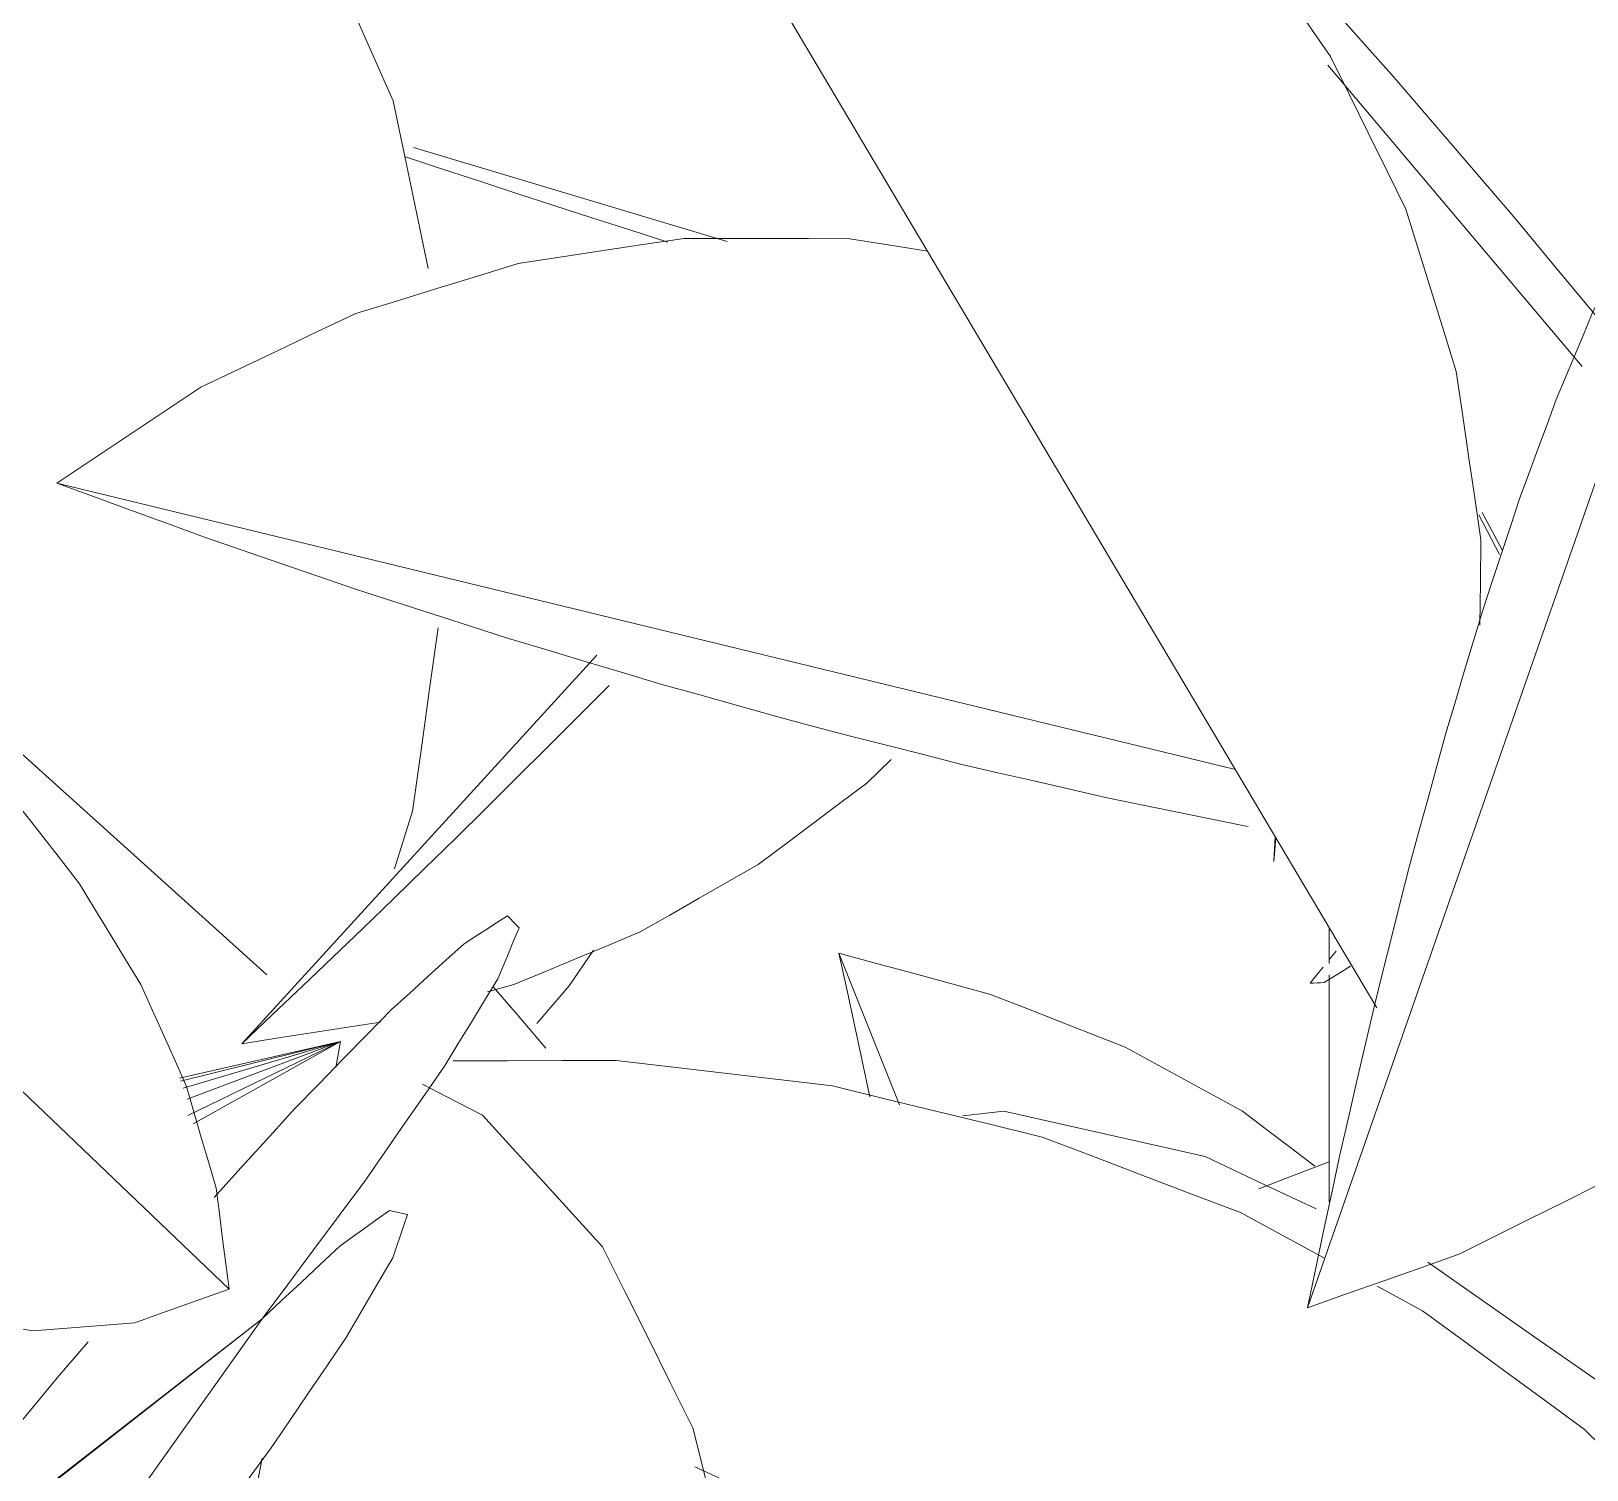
# Model space of a CAD drawing. Header units: metres. Extents: x 13.9 to 26.7, y -0.2 to 3.2.
# Drawn here: x 16.62915 to 16.66762, y 1.76645 to 1.80202 of the extents above; entities that cross this region are included whole.
import ezdxf

# ---------------------------------------------------------------- set-up
doc = ezdxf.new("R2010")
doc.units = ezdxf.units.M
for name, color, linetype, lineweight in [('Importações nas famílias', 10, 'Continuous', 5), ('Quadro estrutural', 7, 'Continuous', 5), ('Vegetação', 7, 'Continuous', 5)]:
    doc.layers.add(name, color=color, linetype=linetype, lineweight=lineweight)

# ---------------------------------------------------------------- blocks, each defined once
blk = doc.blocks.new('Planta_pergolado_12200 - plantas pergolado_skp_Component_12-V85-Corte 1')
at = {"layer": 'Importações nas famílias'}
blk.add_line((16.573954, 0.854962), (16.563749, 0.82571), dxfattribs=at)
at = {"layer": 'Importações nas famílias', "flags": 128}
for points in [[(16.573954, 0.854962), (16.573775, 0.854818), (16.573595, 0.854673), (16.573416, 0.854529), (16.573236, 0.854384)], [(16.576422, 0.852547), (16.575805, 0.853151), (16.575188, 0.853755), (16.574571, 0.854358), (16.573954, 0.854962)], [(16.573236, 0.854384), (16.573043, 0.854138), (16.57285, 0.853893), (16.572657, 0.853647), (16.572463, 0.853401)], [(16.572463, 0.853401), (16.572258, 0.853057), (16.572053, 0.852713), (16.571849, 0.852369), (16.571644, 0.852025)], [(16.578324, 0.849913), (16.577848, 0.850571), (16.577373, 0.85123), (16.576897, 0.851888), (16.576422, 0.852547)], [(16.571644, 0.852025), (16.571429, 0.851586), (16.571215, 0.851147), (16.571, 0.850709), (16.570786, 0.85027)], [(16.570786, 0.85027), (16.570565, 0.849742), (16.570343, 0.849213), (16.570122, 0.848685), (16.5699, 0.848156)], [(16.579616, 0.847121), (16.579293, 0.847819), (16.57897, 0.848517), (16.578647, 0.849215), (16.578324, 0.849913)], [(16.5699, 0.848156), (16.569674, 0.847544), (16.569448, 0.846932), (16.569222, 0.846319), (16.568996, 0.845707)], [(16.580268, 0.844238), (16.580105, 0.844959), (16.579942, 0.84568), (16.579779, 0.8464), (16.579616, 0.847121)], [(16.568996, 0.845707), (16.568768, 0.845017), (16.56854, 0.844328), (16.568312, 0.843639), (16.568084, 0.842949)], [(16.580264, 0.841331), (16.580265, 0.842057), (16.580266, 0.842784), (16.580267, 0.843511), (16.580268, 0.844238)], [(16.568084, 0.842949), (16.567856, 0.84219), (16.567629, 0.841432), (16.567401, 0.840673), (16.567173, 0.839914)], [(16.579605, 0.838467), (16.579769, 0.839183), (16.579934, 0.839899), (16.580099, 0.840615), (16.580264, 0.841331)], [(16.567173, 0.839914), (16.566949, 0.839094), (16.566724, 0.838275), (16.566499, 0.837455), (16.566275, 0.836635)], [(16.578305, 0.835715), (16.57863, 0.836403), (16.578955, 0.837091), (16.57928, 0.837779), (16.579605, 0.838467)], [(16.566275, 0.836635), (16.566056, 0.835763), (16.565836, 0.834892), (16.565617, 0.83402), (16.565398, 0.833148)], [(16.576396, 0.833139), (16.576873, 0.833783), (16.57735, 0.834427), (16.577828, 0.835071), (16.578305, 0.835715)], [(16.565398, 0.833148), (16.565187, 0.832235), (16.564976, 0.831321), (16.564764, 0.830407), (16.564553, 0.829493)], [(16.573922, 0.830799), (16.57454, 0.831384), (16.575159, 0.831969), (16.575777, 0.832554), (16.576396, 0.833139)], [(16.570941, 0.82875), (16.571686, 0.829262), (16.572431, 0.829774), (16.573177, 0.830286), (16.573922, 0.830799)], [(16.564553, 0.829493), (16.564352, 0.828547), (16.564151, 0.827601), (16.56395, 0.826656), (16.563749, 0.82571)], [(16.567523, 0.82704), (16.568378, 0.827467), (16.569232, 0.827895), (16.570087, 0.828322), (16.570941, 0.82875)], [(16.563749, 0.82571), (16.564693, 0.826042), (16.565636, 0.826375), (16.56658, 0.826708), (16.567523, 0.82704)]]:
    blk.add_lwpolyline(points, dxfattribs=at)
blk = doc.blocks.new('Planta_pergolado_12200 - plantas pergolado_skp_Component_12-V159-Corte 1')
at = {"layer": 'Importações nas famílias'}
for p, q in [((16.629787, 1.180235), (16.658927, 1.173153)), ((16.65911, 1.171766), (16.659244, 1.171742))]:
    blk.add_line(p, q, dxfattribs=at)
at = {"layer": 'Importações nas famílias', "flags": 128}
for points in [[(16.6453, 1.186283), (16.644274, 1.186127), (16.643248, 1.185972), (16.642222, 1.185817), (16.641196, 1.185662)], [(16.649397, 1.186274), (16.648373, 1.186276), (16.647349, 1.186278), (16.646325, 1.18628), (16.6453, 1.186283)], [(16.651316, 1.185966), (16.650395, 1.186114), (16.649397, 1.186274)], [(16.641196, 1.185662), (16.640192, 1.185352), (16.639188, 1.185043), (16.638184, 1.184734), (16.63718, 1.184425)], [(16.63718, 1.184425), (16.636222, 1.183969), (16.635264, 1.183514), (16.634306, 1.183058), (16.633347, 1.182602)], [(16.633347, 1.182602), (16.632457, 1.18201), (16.631567, 1.181419), (16.630677, 1.180827), (16.629787, 1.180235)], [(16.629787, 1.180235), (16.6307, 1.1799), (16.631612, 1.179565), (16.632525, 1.179231), (16.633437, 1.178896)], [(16.633437, 1.178896), (16.634372, 1.178574), (16.635306, 1.178253), (16.63624, 1.177931), (16.637175, 1.17761)], [(16.637175, 1.17761), (16.638121, 1.177306), (16.639067, 1.177001), (16.640013, 1.176697), (16.640959, 1.176392)], [(16.640959, 1.176392), (16.641906, 1.176108), (16.642853, 1.175824), (16.6438, 1.17554), (16.644747, 1.175257)], [(16.644747, 1.175257), (16.645685, 1.174996), (16.646622, 1.174736), (16.64756, 1.174475), (16.648498, 1.174215)], [(16.648498, 1.174215), (16.649415, 1.173981), (16.650333, 1.173747), (16.651251, 1.173513), (16.652168, 1.173279)], [(16.652168, 1.173279), (16.653056, 1.173074), (16.653944, 1.17287), (16.654831, 1.172665), (16.655719, 1.17246)], [(16.655719, 1.17246), (16.656567, 1.172286), (16.657414, 1.172113), (16.658262, 1.171939), (16.65911, 1.171766)]]:
    blk.add_lwpolyline(points, dxfattribs=at)
blk = doc.blocks.new('Planta_pergolado_12200 - plantas pergolado_skp_Component_12-V87-Corte 1')
at = {"layer": 'Importações nas famílias'}
blk.add_line((16.543598, 0.869942), (16.565469, 0.833122), dxfattribs=at)
at = {"layer": 'Importações nas famílias', "flags": 128}
for points in [[(16.564323, 0.856637), (16.563716, 0.857499), (16.563108, 0.858361), (16.562501, 0.859223), (16.561894, 0.860085)], [(16.566184, 0.852862), (16.565719, 0.853806), (16.565253, 0.85475), (16.564788, 0.855694), (16.564323, 0.856637)], [(16.567432, 0.848848), (16.56712, 0.849851), (16.566808, 0.850855), (16.566496, 0.851859), (16.566184, 0.852862)], [(16.56804, 0.844688), (16.567888, 0.845728), (16.567736, 0.846768), (16.567584, 0.847808), (16.567432, 0.848848)], [(16.568015, 0.842585), (16.568027, 0.843637), (16.56804, 0.844688)]]:
    blk.add_lwpolyline(points, dxfattribs=at)
blk = doc.blocks.new('Planta_pergolado_12200 - plantas pergolado_skp_Component_17-V462-Corte 1')
at = {"layer": 'Importações nas famílias'}
for p, q in [((16.661215, 1.801177), (16.667499, 1.793726)), ((16.665025, 1.790119), (16.66553, 1.789174)), ((16.664942, 1.790058), (16.665459, 1.78908)), ((16.659879, 1.781493), (16.659911, 1.782109)), ((16.659879, 1.781493), (16.659929, 1.782077))]:
    blk.add_line(p, q, dxfattribs=at)
at = {"layer": 'Importações nas famílias', "flags": 128}
for points in [[(16.660154, 1.803904), (16.660829, 1.803146), (16.661504, 1.802387), (16.66218, 1.801629), (16.662855, 1.800871)], [(16.662855, 1.800871), (16.663606, 1.799995), (16.664357, 1.799118), (16.665108, 1.798242), (16.66586, 1.797366)], [(16.66586, 1.797366), (16.666635, 1.796432), (16.667411, 1.795497), (16.668042, 1.794738)]]:
    blk.add_lwpolyline(points, dxfattribs=at)
blk = doc.blocks.new('Planta_pergolado_12200 - plantas pergolado_skp_Component_16-V463-Corte 1')
for name, p in [('Planta_pergolado_12200 - plantas pergolado_skp_Component_17-V462-Corte 1', (0, 0)), ('Planta_pergolado_12200 - plantas pergolado_skp_Component_12-V87-Corte 1', (0.096957, 0.944751)), ('Planta_pergolado_12200 - plantas pergolado_skp_Component_12-V85-Corte 1', (0.096957, 0.944751)), ('Planta_pergolado_12200 - plantas pergolado_skp_Component_12-V159-Corte 1', (0, 0.610611))]:
    blk.add_blockref(name, p)
blk = doc.blocks.new('Planta_pergolado_12200 - plantas pergolado_skp_Component_12-V83-Corte 1')
at = {"layer": 'Importações nas famílias'}
blk.add_line((16.619427, 0.799128), (16.59318, 0.822232), dxfattribs=at)
at = {"layer": 'Importações nas famílias', "flags": 128}
for points in [[(16.59318, 0.822232), (16.59392, 0.821476), (16.59466, 0.82072), (16.5954, 0.819965), (16.596141, 0.819209)], [(16.596668, 0.82205), (16.595796, 0.822095), (16.594924, 0.822141), (16.594052, 0.822186), (16.59318, 0.822232)], [(16.600025, 0.821502), (16.599186, 0.821639), (16.598347, 0.821776), (16.597507, 0.821913), (16.596668, 0.82205)], [(16.603215, 0.820596), (16.602418, 0.820823), (16.60162, 0.821049), (16.600823, 0.821276), (16.600025, 0.821502)], [(16.606202, 0.819341), (16.605455, 0.819654), (16.604709, 0.819968), (16.603962, 0.820282), (16.603215, 0.820596)], [(16.608952, 0.81775), (16.608265, 0.818148), (16.607577, 0.818545), (16.606889, 0.818943), (16.606202, 0.819341)], [(16.596141, 0.819209), (16.596901, 0.818451), (16.597661, 0.817694), (16.598421, 0.816936), (16.599181, 0.816178)], [(16.611435, 0.815842), (16.610815, 0.816319), (16.610194, 0.816796), (16.609573, 0.817273), (16.608952, 0.81775)], [(16.599181, 0.816178), (16.599943, 0.815436), (16.600705, 0.814694), (16.601467, 0.813952), (16.602229, 0.81321)], [(16.613624, 0.813638), (16.613077, 0.814189), (16.61253, 0.81474), (16.611983, 0.815291), (16.611435, 0.815842)], [(16.615494, 0.811161), (16.615027, 0.81178), (16.614559, 0.8124), (16.614092, 0.813019), (16.613624, 0.813638)], [(16.602229, 0.81321), (16.602976, 0.812501), (16.603722, 0.811792), (16.604468, 0.811083), (16.605214, 0.810374)], [(16.617024, 0.808441), (16.616642, 0.809121), (16.616259, 0.809801), (16.615877, 0.810481), (16.615494, 0.811161)], [(16.605214, 0.810374), (16.605927, 0.809715), (16.60664, 0.809056), (16.607353, 0.808397), (16.608065, 0.807738)], [(16.618198, 0.805507), (16.617904, 0.80624), (16.617611, 0.806974), (16.617318, 0.807707), (16.617024, 0.808441)], [(16.608065, 0.807738), (16.608728, 0.807144), (16.609391, 0.80655), (16.610053, 0.805956), (16.610716, 0.805362)], [(16.619002, 0.802391), (16.618801, 0.80317), (16.6186, 0.803949), (16.618399, 0.804728), (16.618198, 0.805507)], [(16.610716, 0.805362), (16.611313, 0.804847), (16.61191, 0.804332), (16.612507, 0.803817), (16.613104, 0.803303)], [(16.613104, 0.803303), (16.613621, 0.802879), (16.614139, 0.802455), (16.614656, 0.802032), (16.615173, 0.801608)], [(16.619427, 0.799128), (16.619321, 0.799944), (16.619214, 0.800759), (16.619108, 0.801575), (16.619002, 0.802391)], [(16.615173, 0.801608), (16.615599, 0.801286), (16.616024, 0.800963), (16.61645, 0.800641), (16.616875, 0.800318)], [(16.616875, 0.800318), (16.617199, 0.800105), (16.617523, 0.799891), (16.617847, 0.799677), (16.61817, 0.799463)], [(16.61817, 0.799463), (16.618385, 0.799363), (16.618599, 0.799263), (16.618813, 0.799164), (16.619028, 0.799064)], [(16.619028, 0.799064), (16.619127, 0.79908), (16.619227, 0.799096), (16.619327, 0.799112), (16.619427, 0.799128)]]:
    blk.add_lwpolyline(points, dxfattribs=at)
blk = doc.blocks.new('Planta_pergolado_12200 - plantas pergolado_skp_Component_16-V489-Corte 1')
blk.add_blockref('Planta_pergolado_12200 - plantas pergolado_skp_Component_12-V83-Corte 1', (0.019417, 0.944751))
blk = doc.blocks.new('Planta_pergolado_12200 - plantas pergolado_skp_-3067431-Corte 1')
for name in ['Planta_pergolado_12200 - plantas pergolado_skp_Component_16-V489-Corte 1', 'Planta_pergolado_12200 - plantas pergolado_skp_Component_16-V463-Corte 1']:
    blk.add_blockref(name, (0, 0))
blk = doc.blocks.new('Planta_pergolado_12200 - plantas pergolado_skp_-3067432-Corte 1')
blk.add_blockref('Planta_pergolado_12200 - plantas pergolado_skp_-3067431-Corte 1', (0, 0))
blk = doc.blocks.new('Planta_pergolado_12200 - plantas pergolado_skp_Component_17-V779-Corte 1')
at = {"layer": 'Importações nas famílias', "flags": 128}
blk.add_lwpolyline([(16.640585, 1.778382), (16.641118, 1.777764), (16.641883, 1.776876)], dxfattribs=at)
blk = doc.blocks.new('Planta_pergolado_12200 - plantas pergolado_skp_Component_16-V780-Corte 1')
blk.add_blockref('Planta_pergolado_12200 - plantas pergolado_skp_Component_17-V779-Corte 1', (0, 0))
blk = doc.blocks.new('Planta_pergolado_12200 - plantas pergolado_skp_-3067440-Corte 1')
blk.add_blockref('Planta_pergolado_12200 - plantas pergolado_skp_Component_16-V780-Corte 1', (0, 0))
blk = doc.blocks.new('Planta_pergolado_12200 - plantas pergolado_skp_Component_12-V880-Corte 1')
at = {"layer": 'Importações nas famílias'}
for p, q in [((16.643231, 1.806226), (16.642193, 1.805966)), ((16.638605, 1.799142), (16.646365, 1.796816))]:
    blk.add_line(p, q, dxfattribs=at)
at = {"layer": 'Importações nas famílias', "flags": 128}
for points in [[(16.645359, 1.806425), (16.644295, 1.806326), (16.643231, 1.806226)], [(16.641155, 1.805705), (16.640117, 1.805445), (16.639079, 1.805185)], [(16.639079, 1.805185), (16.638092, 1.804769), (16.637104, 1.804354), (16.636254, 1.803996)], [(16.638408, 1.798908), (16.639326, 1.798606), (16.640244, 1.798305), (16.641162, 1.798003), (16.64208, 1.797702)], [(16.64208, 1.797702), (16.643019, 1.797402), (16.643957, 1.797102), (16.644896, 1.796801)]]:
    blk.add_lwpolyline(points, dxfattribs=at)
blk = doc.blocks.new('Planta_pergolado_12200 - plantas pergolado_skp_Component_12-V881-Corte 1')
at = {"layer": 'Importações nas famílias'}
for p, q in [((16.650398, 1.817113), (16.652031, 1.814067)), ((16.667512, 1.807883), (16.666914, 1.808529))]:
    blk.add_line(p, q, dxfattribs=at)
at = {"layer": 'Importações nas famílias', "flags": 128}
for points in [[(16.652417, 1.81674), (16.651407, 1.816926), (16.650398, 1.817113)], [(16.650877, 1.816201), (16.651117, 1.815745), (16.651357, 1.81529)], [(16.651357, 1.81529), (16.651638, 1.814758), (16.65192, 1.814226)], [(16.669626, 1.804636), (16.669098, 1.805448), (16.668569, 1.806259), (16.66804, 1.807071), (16.667512, 1.807883)], [(16.671163, 1.801076), (16.670779, 1.801966), (16.670395, 1.802856), (16.670011, 1.803746), (16.669626, 1.804636)], [(16.671624, 1.799181), (16.671393, 1.800129), (16.671163, 1.801076)]]:
    blk.add_lwpolyline(points, dxfattribs=at)
blk = doc.blocks.new('Planta_pergolado_12200 - plantas pergolado_skp_Component_16-V883-Corte 1')
for name in ['Planta_pergolado_12200 - plantas pergolado_skp_Component_12-V881-Corte 1', 'Planta_pergolado_12200 - plantas pergolado_skp_Component_12-V880-Corte 1']:
    blk.add_blockref(name, (0, 0))
blk = doc.blocks.new('Planta_pergolado_12200 - plantas pergolado_skp_Component_17-V944-Corte 1')
at = {"layer": 'Importações nas famílias'}
blk.add_line((16.653203, 1.775319), (16.652189, 1.775205), dxfattribs=at)
at = {"layer": 'Importações nas famílias', "flags": 128}
for points in [[(16.658182, 1.7742), (16.656937, 1.77448), (16.655692, 1.774759), (16.654448, 1.775039), (16.653203, 1.775319)], [(16.66092, 1.772902), (16.659551, 1.773551), (16.658182, 1.7742)], [(16.669161, 1.767753), (16.667785, 1.768716), (16.666409, 1.769679), (16.665033, 1.770641), (16.663682, 1.771587)]]:
    blk.add_lwpolyline(points, dxfattribs=at)
blk = doc.blocks.new('Planta_pergolado_12200 - plantas pergolado_skp_Component_16-V945-Corte 1')
blk.add_blockref('Planta_pergolado_12200 - plantas pergolado_skp_Component_17-V944-Corte 1', (0, 0))
blk = doc.blocks.new('Planta_pergolado_12200 - plantas pergolado_skp_-V954-Corte 1')
blk.add_blockref('Planta_pergolado_12200 - plantas pergolado_skp_Component_16-V945-Corte 1', (0, 0))
blk = doc.blocks.new('Planta_pergolado_12200 - plantas pergolado_skp_-3067442-Corte 1')
for name in ['Planta_pergolado_12200 - plantas pergolado_skp_-V954-Corte 1', 'Planta_pergolado_12200 - plantas pergolado_skp_Component_16-V883-Corte 1']:
    blk.add_blockref(name, (0, 0))
blk = doc.blocks.new('Planta_pergolado_12200 - plantas pergolado_skp_-3067443-Corte 1')
for name in ['Planta_pergolado_12200 - plantas pergolado_skp_-3067442-Corte 1', 'Planta_pergolado_12200 - plantas pergolado_skp_-3067440-Corte 1']:
    blk.add_blockref(name, (0, 0))
blk = doc.blocks.new('Planta_pergolado_12200 - plantas pergolado_skp_Component_12-V986-Corte 1')
at = {"layer": 'Importações nas famílias'}
for p, q in [((16.69483, 1.800968), (16.694872, 1.801767)), ((16.69541, 1.801061), (16.694796, 1.793574))]:
    blk.add_line(p, q, dxfattribs=at)
at = {"layer": 'Importações nas famílias', "flags": 128}
for points in [[(16.694708, 1.797596), (16.694739, 1.798439), (16.694769, 1.799282), (16.6948, 1.800125), (16.69483, 1.800968)], [(16.69466, 1.794664), (16.694672, 1.795397), (16.694684, 1.79613), (16.694696, 1.796863), (16.694708, 1.797596)], [(16.698166, 1.796995), (16.697643, 1.796163), (16.697121, 1.79533)], [(16.697121, 1.79533), (16.696512, 1.794559), (16.695904, 1.793787), (16.695295, 1.793015)], [(16.694687, 1.792243), (16.69468, 1.792848), (16.694673, 1.793454), (16.694667, 1.794059), (16.69466, 1.794664)]]:
    blk.add_lwpolyline(points, dxfattribs=at)
blk = doc.blocks.new('Planta_pergolado_12200 - plantas pergolado_skp_Component_12-V987-Corte 1')
at = {"layer": 'Importações nas famílias'}
blk.add_line((16.650627, 1.775479), (16.649127, 1.779225), dxfattribs=at)
at = {"layer": 'Importações nas famílias', "flags": 128}
for points in [[(16.649127, 1.779225), (16.650057, 1.778972), (16.650988, 1.77872), (16.651918, 1.778467), (16.652848, 1.778214)], [(16.649892, 1.775677), (16.649701, 1.776564), (16.64951, 1.777451), (16.649318, 1.778338), (16.649127, 1.779225)], [(16.652848, 1.778214), (16.653686, 1.777886), (16.654524, 1.777559), (16.655362, 1.777231), (16.6562, 1.776903)], [(16.6562, 1.776903), (16.656926, 1.776508), (16.657651, 1.776113), (16.658377, 1.775718), (16.659103, 1.775323)], [(16.659103, 1.775323), (16.659699, 1.77487), (16.660296, 1.774416), (16.660893, 1.773963)]]:
    blk.add_lwpolyline(points, dxfattribs=at)
blk = doc.blocks.new('Planta_pergolado_12200 - plantas pergolado_skp_Component_17-V988-Corte 1')
at = {"layer": 'Importações nas famílias'}
blk.add_line((16.682299, 1.777338), (16.682011, 1.776845), dxfattribs=at)
at = {"layer": 'Importações nas famílias', "flags": 128}
blk.add_lwpolyline([(16.682481, 1.777873), (16.68239, 1.777605), (16.682299, 1.777338)], dxfattribs=at)
blk = doc.blocks.new('Planta_pergolado_12200 - plantas pergolado_skp_Component_16-V989-Corte 1')
for name in ['Planta_pergolado_12200 - plantas pergolado_skp_Component_12-V986-Corte 1', 'Planta_pergolado_12200 - plantas pergolado_skp_Component_12-V987-Corte 1', 'Planta_pergolado_12200 - plantas pergolado_skp_Component_17-V988-Corte 1']:
    blk.add_blockref(name, (0, 0))
blk = doc.blocks.new('Planta_pergolado_12200 - plantas pergolado_skp_-V1045-Corte 1')
blk.add_blockref('Planta_pergolado_12200 - plantas pergolado_skp_Component_16-V989-Corte 1', (0, 0))
blk = doc.blocks.new('Planta_pergolado_12200 - plantas pergolado_skp_Component_12-V1185-Corte 1')
at = {"layer": 'Importações nas famílias'}
for p, q in [((16.659803, 1.804678), (16.659743, 1.804083)), ((16.643141, 1.786594), (16.634366, 1.776986)), ((16.650416, 1.78401), (16.649813, 1.783427)), ((16.64109, 1.778448), (16.64044, 1.778266))]:
    blk.add_line(p, q, dxfattribs=at)
at = {"layer": 'Importações nas famílias', "flags": 128}
for points in [[(16.65962, 1.804316), (16.659687, 1.804497), (16.659755, 1.804678), (16.659822, 1.804859)], [(16.640406, 1.782805), (16.641166, 1.783563), (16.641925, 1.784321), (16.642685, 1.785079), (16.643444, 1.785837)], [(16.649813, 1.783427), (16.649143, 1.782925), (16.648473, 1.782422), (16.647803, 1.78192), (16.647132, 1.781417)], [(16.637356, 1.779831), (16.638119, 1.780574), (16.638881, 1.781318), (16.639644, 1.782061), (16.640406, 1.782805)], [(16.647132, 1.781417), (16.646403, 1.781001), (16.645673, 1.780584), (16.644943, 1.780168), (16.644214, 1.779751)], [(16.634366, 1.776986), (16.635113, 1.777697), (16.635861, 1.778408), (16.636609, 1.77912), (16.637356, 1.779831)], [(16.644214, 1.779751), (16.643433, 1.779425), (16.642652, 1.7791), (16.641871, 1.778774), (16.64109, 1.778448)], [(16.637795, 1.777523), (16.636938, 1.777389), (16.63608, 1.777254), (16.635223, 1.77712), (16.634366, 1.776986)]]:
    blk.add_lwpolyline(points, dxfattribs=at)
blk = doc.blocks.new('Planta_pergolado_12200 - plantas pergolado_skp_Component_12-V1189-Corte 1')
at = {"layer": 'Importações nas famílias'}
blk.add_line((16.607099, 1.796676), (16.63405, 1.770921), dxfattribs=at)
at = {"layer": 'Importações nas famílias', "flags": 128}
for points in [[(16.60822, 1.792548), (16.60794, 1.79358), (16.607659, 1.794612), (16.607379, 1.795644), (16.607099, 1.796676)], [(16.607099, 1.796676), (16.608023, 1.796339), (16.608947, 1.796002), (16.609871, 1.795665), (16.610794, 1.795328)], [(16.610794, 1.795328), (16.61168, 1.794937), (16.612566, 1.794546), (16.613452, 1.794155), (16.614337, 1.793763)], [(16.614337, 1.793763), (16.615175, 1.793322), (16.616013, 1.792881), (16.61685, 1.79244), (16.617688, 1.791999)], [(16.609706, 1.788523), (16.609335, 1.78953), (16.608963, 1.790536), (16.608592, 1.791542), (16.60822, 1.792548)], [(16.617688, 1.791999), (16.618468, 1.791513), (16.619248, 1.791027), (16.620029, 1.790541), (16.620809, 1.790055)], [(16.620809, 1.790055), (16.621523, 1.78953), (16.622237, 1.789004), (16.622951, 1.788479), (16.623666, 1.787953)], [(16.611523, 1.784696), (16.611069, 1.785653), (16.610615, 1.78661), (16.610161, 1.787566), (16.609706, 1.788523)], [(16.623666, 1.787953), (16.624306, 1.787394), (16.624946, 1.786834), (16.625586, 1.786275), (16.626226, 1.785716)], [(16.626226, 1.785716), (16.626786, 1.785129), (16.627345, 1.784542), (16.627904, 1.783955), (16.628463, 1.783368)], [(16.613627, 1.781155), (16.613101, 1.78204), (16.612575, 1.782925), (16.612049, 1.78381), (16.611523, 1.784696)], [(16.628463, 1.783368), (16.628935, 1.782761), (16.629407, 1.782153), (16.629878, 1.781545), (16.63035, 1.780937)], [(16.615969, 1.777984), (16.615383, 1.778777), (16.614798, 1.779569), (16.614212, 1.780362), (16.613627, 1.781155)], [(16.63035, 1.780937), (16.630729, 1.780315), (16.631109, 1.779693), (16.631488, 1.779071), (16.631867, 1.778449)], [(16.631867, 1.778449), (16.63215, 1.77782), (16.632432, 1.77719), (16.632715, 1.776561), (16.632997, 1.775932)], [(16.618494, 1.775258), (16.617862, 1.775939), (16.617231, 1.776621), (16.6166, 1.777302), (16.615969, 1.777984)], [(16.632997, 1.775932), (16.63318, 1.775302), (16.633362, 1.774672), (16.633545, 1.774043), (16.633727, 1.773413)], [(16.621142, 1.77304), (16.62048, 1.773594), (16.619818, 1.774149), (16.619156, 1.774703), (16.618494, 1.775258)], [(16.633727, 1.773413), (16.633808, 1.77279), (16.633889, 1.772167), (16.633969, 1.771544), (16.63405, 1.770921)], [(16.623853, 1.771382), (16.623175, 1.771797), (16.622498, 1.772211), (16.62182, 1.772625), (16.621142, 1.77304)], [(16.626562, 1.770324), (16.625884, 1.770589), (16.625207, 1.770853), (16.62453, 1.771118), (16.623853, 1.771382)], [(16.63405, 1.770921), (16.633468, 1.770713), (16.632885, 1.770506), (16.632303, 1.770298), (16.631721, 1.770091)], [(16.629205, 1.76989), (16.628544, 1.769999), (16.627883, 1.770107), (16.627222, 1.770216), (16.626562, 1.770324)], [(16.631721, 1.770091), (16.631092, 1.770041), (16.630463, 1.76999), (16.629834, 1.76994), (16.629205, 1.76989)]]:
    blk.add_lwpolyline(points, dxfattribs=at)
blk = doc.blocks.new('Planta_pergolado_12200 - plantas pergolado_skp_Component_17-V1190-Corte 1')
at = {"layer": 'Importações nas famílias'}
for p, q in [((16.626254, 1.763489), (16.634866, 1.770188)), ((16.634866, 1.770188), (16.626283, 1.763472)), ((16.628901, 1.761796), (16.634866, 1.770188)), ((16.629797, 1.768728), (16.630562, 1.769616))]:
    blk.add_line(p, q, dxfattribs=at)
at = {"layer": 'Importações nas famílias', "flags": 128}
for points in [[(16.639858, 1.779457), (16.640126, 1.779629), (16.640395, 1.7798), (16.640663, 1.779972), (16.640932, 1.780144)], [(16.640932, 1.780144), (16.641003, 1.78007), (16.641074, 1.779996), (16.641145, 1.779922), (16.641216, 1.779848)], [(16.641216, 1.779848), (16.641084, 1.779533), (16.640953, 1.779219), (16.640821, 1.778904), (16.64069, 1.77859)], [(16.638065, 1.777834), (16.638513, 1.77824), (16.638961, 1.778646), (16.63941, 1.779051), (16.639858, 1.779457)], [(16.64069, 1.77859), (16.640365, 1.778056), (16.640039, 1.777523), (16.639714, 1.776989), (16.639389, 1.776455)], [(16.635678, 1.775387), (16.636275, 1.775999), (16.636872, 1.77661), (16.637468, 1.777222), (16.638065, 1.777834)], [(16.639389, 1.776455), (16.638893, 1.775739), (16.638396, 1.775022), (16.637899, 1.774306), (16.637403, 1.773589)], [(16.633676, 1.773182), (16.634268, 1.773834), (16.634973, 1.77461), (16.635678, 1.775387)], [(16.637403, 1.773589), (16.636769, 1.772739), (16.636135, 1.771888), (16.635501, 1.771038), (16.634866, 1.770188)], [(16.636789, 1.771986), (16.637095, 1.772206), (16.637402, 1.772426), (16.637708, 1.772646), (16.638014, 1.772866)], [(16.638014, 1.772866), (16.638126, 1.772841), (16.638237, 1.772816), (16.638348, 1.772792), (16.63846, 1.772767)], [(16.63846, 1.772767), (16.638368, 1.7725), (16.638277, 1.772232), (16.638186, 1.771964), (16.638094, 1.771697)], [(16.634866, 1.770188), (16.635347, 1.770637), (16.635828, 1.771087), (16.636308, 1.771536), (16.636789, 1.771986)], [(16.638094, 1.771697), (16.637807, 1.771204), (16.637519, 1.770712), (16.637231, 1.77022), (16.636943, 1.769727)], [(16.636943, 1.769727), (16.636479, 1.769044), (16.636014, 1.768361), (16.635549, 1.767677), (16.635085, 1.766994)], [(16.626704, 1.764971), (16.627477, 1.76591), (16.62825, 1.766849), (16.629024, 1.767789), (16.629797, 1.768728)], [(16.635085, 1.766994), (16.634475, 1.766166), (16.633865, 1.765338), (16.633255, 1.76451), (16.632645, 1.763681)]]:
    blk.add_lwpolyline(points, dxfattribs=at)
blk = doc.blocks.new('Planta_pergolado_12200 - plantas pergolado_skp_Component_16-V1191-Corte 1')
for name in ['Planta_pergolado_12200 - plantas pergolado_skp_Component_12-V1185-Corte 1', 'Planta_pergolado_12200 - plantas pergolado_skp_Component_12-V1189-Corte 1', 'Planta_pergolado_12200 - plantas pergolado_skp_Component_17-V1190-Corte 1']:
    blk.add_blockref(name, (0, 0))
blk = doc.blocks.new('Planta_pergolado_12200 - plantas pergolado_skp_-V1263-Corte 1')
blk.add_blockref('Planta_pergolado_12200 - plantas pergolado_skp_Component_16-V1191-Corte 1', (0, 0))
blk = doc.blocks.new('Planta_pergolado_12200 - plantas pergolado_skp_Component_17-V1269-Corte 1')
at = {"layer": 'Importações nas famílias'}
blk.add_line((16.661255, 1.779075), (16.661415, 1.779272), dxfattribs=at)
at = {"layer": 'Importações nas famílias', "flags": 128}
for points in [[(16.660776, 1.778484), (16.660936, 1.778681), (16.661096, 1.778878)], [(16.66177, 1.778903), (16.661445, 1.7787), (16.661119, 1.778497)], [(16.661119, 1.778497), (16.661034, 1.778494), (16.660948, 1.77849), (16.660862, 1.778487), (16.660776, 1.778484)]]:
    blk.add_lwpolyline(points, dxfattribs=at)
blk = doc.blocks.new('Planta_pergolado_12200 - plantas pergolado_skp_Component_16-V1270-Corte 1')
blk.add_blockref('Planta_pergolado_12200 - plantas pergolado_skp_Component_17-V1269-Corte 1', (0, 0))
blk = doc.blocks.new('Planta_pergolado_12200 - plantas pergolado_skp_Component_12-V1345-Corte 1')
at = {"layer": 'Importações nas famílias'}
for p, q in [((16.637076, 1.806085), (16.636999, 1.8043)), ((16.642455, 1.778419), (16.643054, 1.779298)), ((16.64166, 1.777486), (16.642455, 1.778419))]:
    blk.add_line(p, q, dxfattribs=at)
at = {"layer": 'Importações nas famílias', "flags": 128}
blk.add_lwpolyline([(16.639252, 1.805522), (16.63883, 1.805631), (16.637953, 1.805858), (16.637076, 1.806085)], dxfattribs=at)
blk = doc.blocks.new('Planta_pergolado_12200 - plantas pergolado_skp_Component_17-V1348-Corte 1')
at = {"layer": 'Importações nas famílias', "flags": 128}
blk.add_lwpolyline([(16.65951, 1.773403), (16.660315, 1.77371), (16.661243, 1.774064)], dxfattribs=at)
blk = doc.blocks.new('Planta_pergolado_12200 - plantas pergolado_skp_Component_16-V1349-Corte 1')
for name in ['Planta_pergolado_12200 - plantas pergolado_skp_Component_12-V1345-Corte 1', 'Planta_pergolado_12200 - plantas pergolado_skp_Component_17-V1348-Corte 1']:
    blk.add_blockref(name, (0, 0))
blk = doc.blocks.new('Planta_pergolado_12200 - plantas pergolado_skp_-V1377-Corte 1')
blk.add_blockref('Planta_pergolado_12200 - plantas pergolado_skp_Component_16-V1349-Corte 1', (0, 0))
blk = doc.blocks.new('Planta_pergolado_12200 - plantas pergolado_skp_-V1378-Corte 1')
for name in ['Planta_pergolado_12200 - plantas pergolado_skp_-V1377-Corte 1', 'Planta_pergolado_12200 - plantas pergolado_skp_Component_16-V1270-Corte 1']:
    blk.add_blockref(name, (0, 0))
blk = doc.blocks.new('Planta_pergolado_12200 - plantas pergolado_skp_-3067454-Corte 1')
for name in ['Planta_pergolado_12200 - plantas pergolado_skp_-V1045-Corte 1', 'Planta_pergolado_12200 - plantas pergolado_skp_-V1263-Corte 1', 'Planta_pergolado_12200 - plantas pergolado_skp_-V1378-Corte 1']:
    blk.add_blockref(name, (0, 0))
blk = doc.blocks.new('Planta_pergolado_12200 - plantas pergolado_skp_Component_12-V2156-Corte 1')
at = {"layer": 'Importações nas famílias'}
for p, q in [((16.662431, 1.770991), (16.663557, 1.770384)), ((16.670264, 1.755245), (16.64556, 1.766526)), ((16.647677, 1.759919), (16.646855, 1.76039)), ((16.673694, 1.76037), (16.674148, 1.759461)), ((16.648765, 1.75938), (16.647677, 1.759919))]:
    blk.add_line(p, q, dxfattribs=at)
at = {"layer": 'Importações nas famílias', "flags": 128}
for points in [[(16.639587, 1.776563), (16.640932, 1.776567), (16.642277, 1.776571), (16.643622, 1.776575)], [(16.643622, 1.776575), (16.644958, 1.776418), (16.646294, 1.77626), (16.64763, 1.776102), (16.648966, 1.775944)], [(16.648966, 1.775944), (16.650262, 1.775628), (16.651558, 1.775312), (16.652854, 1.774996), (16.65415, 1.774679)], [(16.65415, 1.774679), (16.655375, 1.774212), (16.656601, 1.773745), (16.657826, 1.773278), (16.659052, 1.772811)], [(16.659052, 1.772811), (16.660178, 1.772204), (16.661134, 1.771689)], [(16.663557, 1.770384), (16.664557, 1.769651), (16.665558, 1.768919), (16.666559, 1.768186), (16.667559, 1.767453)], [(16.667559, 1.767453), (16.668411, 1.766612), (16.669262, 1.765771), (16.670114, 1.76493), (16.670965, 1.764089)], [(16.670965, 1.764089), (16.671647, 1.763159), (16.67233, 1.762229), (16.673012, 1.7613), (16.673694, 1.76037)], [(16.6564, 1.755935), (16.655307, 1.756393), (16.654214, 1.75685), (16.654084, 1.756905)], [(16.660743, 1.75445), (16.659657, 1.754822), (16.658571, 1.755193), (16.657486, 1.755564), (16.6564, 1.755935)], [(16.66501, 1.753326), (16.663943, 1.753607), (16.662876, 1.753888), (16.66181, 1.754169), (16.660743, 1.75445)], [(16.668117, 1.752763), (16.667081, 1.75295), (16.666045, 1.753138), (16.66501, 1.753326)]]:
    blk.add_lwpolyline(points, dxfattribs=at)
blk = doc.blocks.new('Planta_pergolado_12200 - plantas pergolado_skp_Component_17-V2159-Corte 1')
at = {"layer": 'Importações nas famílias'}
for p, q in [((16.612649, 1.798832), (16.634981, 1.778687)), ((16.638142, 1.78131), (16.638587, 1.782733)), ((16.636806, 1.777041), (16.632823, 1.776133)), ((16.636806, 1.777041), (16.632849, 1.776062)), ((16.632913, 1.775887), (16.636806, 1.777041)), ((16.633014, 1.775614), (16.636806, 1.777041)), ((16.633031, 1.775215), (16.636806, 1.777041)), ((16.633159, 1.775006), (16.636806, 1.777041)), ((16.636685, 1.7764), (16.636806, 1.777041)), ((16.633187, 1.757849), (16.634865, 1.766744))]:
    blk.add_line(p, q, dxfattribs=at)
at = {"layer": 'Importações nas famílias', "flags": 128}
for points in [[(16.638101, 1.800294), (16.637585, 1.801465), (16.637068, 1.802635), (16.636551, 1.803806), (16.636034, 1.804976)], [(16.638968, 1.796151), (16.638679, 1.797532), (16.63839, 1.798913), (16.638101, 1.800294)], [(16.638587, 1.782733), (16.638796, 1.784245), (16.639005, 1.785757), (16.639214, 1.787269)], [(16.64031, 1.775222), (16.639434, 1.775677), (16.638831, 1.77599)], [(16.64328, 1.771966), (16.642537, 1.77278), (16.641795, 1.773594), (16.641052, 1.774408), (16.64031, 1.775222)], [(16.645514, 1.767493), (16.644955, 1.768611), (16.644397, 1.769729), (16.643838, 1.770847), (16.64328, 1.771966)], [(16.646413, 1.763898), (16.646187, 1.764801), (16.64585, 1.766147), (16.645514, 1.767493)]]:
    blk.add_lwpolyline(points, dxfattribs=at)
blk = doc.blocks.new('Planta_pergolado_12200 - plantas pergolado_skp_Component_16-V2160-Corte 1')
for name in ['Planta_pergolado_12200 - plantas pergolado_skp_Component_17-V2159-Corte 1', 'Planta_pergolado_12200 - plantas pergolado_skp_Component_12-V2156-Corte 1']:
    blk.add_blockref(name, (0, 0))
blk = doc.blocks.new('Planta_pergolado_12200 - plantas pergolado_skp_-V2184-Corte 1')
blk.add_blockref('Planta_pergolado_12200 - plantas pergolado_skp_Component_16-V2160-Corte 1', (0, 0))
blk = doc.blocks.new('Planta_pergolado_12200 - plantas pergolado_skp_-3067412-Corte 1')
blk.add_blockref('Planta_pergolado_12200 - plantas pergolado_skp_-V2184-Corte 1', (0, 0))
blk = doc.blocks.new('Planta_pergolado_12200 - plantas pergolado_skp_-3067421-Corte 1')
blk.add_blockref('Planta_pergolado_12200 - plantas pergolado_skp_-3067412-Corte 1', (0, 0))
blk = doc.blocks.new('Planta_pergolado_12200 - Planta_pergolado_12200-3067476-Corte 1')
for name in ['Planta_pergolado_12200 - plantas pergolado_skp_-3067421-Corte 1', 'Planta_pergolado_12200 - plantas pergolado_skp_-3067454-Corte 1', 'Planta_pergolado_12200 - plantas pergolado_skp_-3067443-Corte 1', 'Planta_pergolado_12200 - plantas pergolado_skp_-3067432-Corte 1']:
    blk.add_blockref(name, (0, 0))
blk = doc.blocks.new('sloupek - Tram-V4408-Corte 1')
at = {"layer": 'Quadro estrutural', "color": 10}
for p, q in [((16.661243, 1.779865), (16.661243, 1.778971)), ((16.661243, 1.778692), (16.661243, 1.773081))]:
    blk.add_line(p, q, dxfattribs=at)

msp = doc.modelspace()

# ---------------------------------------------------------------- block references
at = {"layer": 'Quadro estrutural', "color": 10}
msp.add_blockref('sloupek - Tram-V4408-Corte 1', (0, 0), dxfattribs=at)
at = {"layer": 'Vegetação', "color": 10}
msp.add_blockref('Planta_pergolado_12200 - Planta_pergolado_12200-3067476-Corte 1', (0, 0), dxfattribs=at)

doc.saveas('drawing.dxf')
